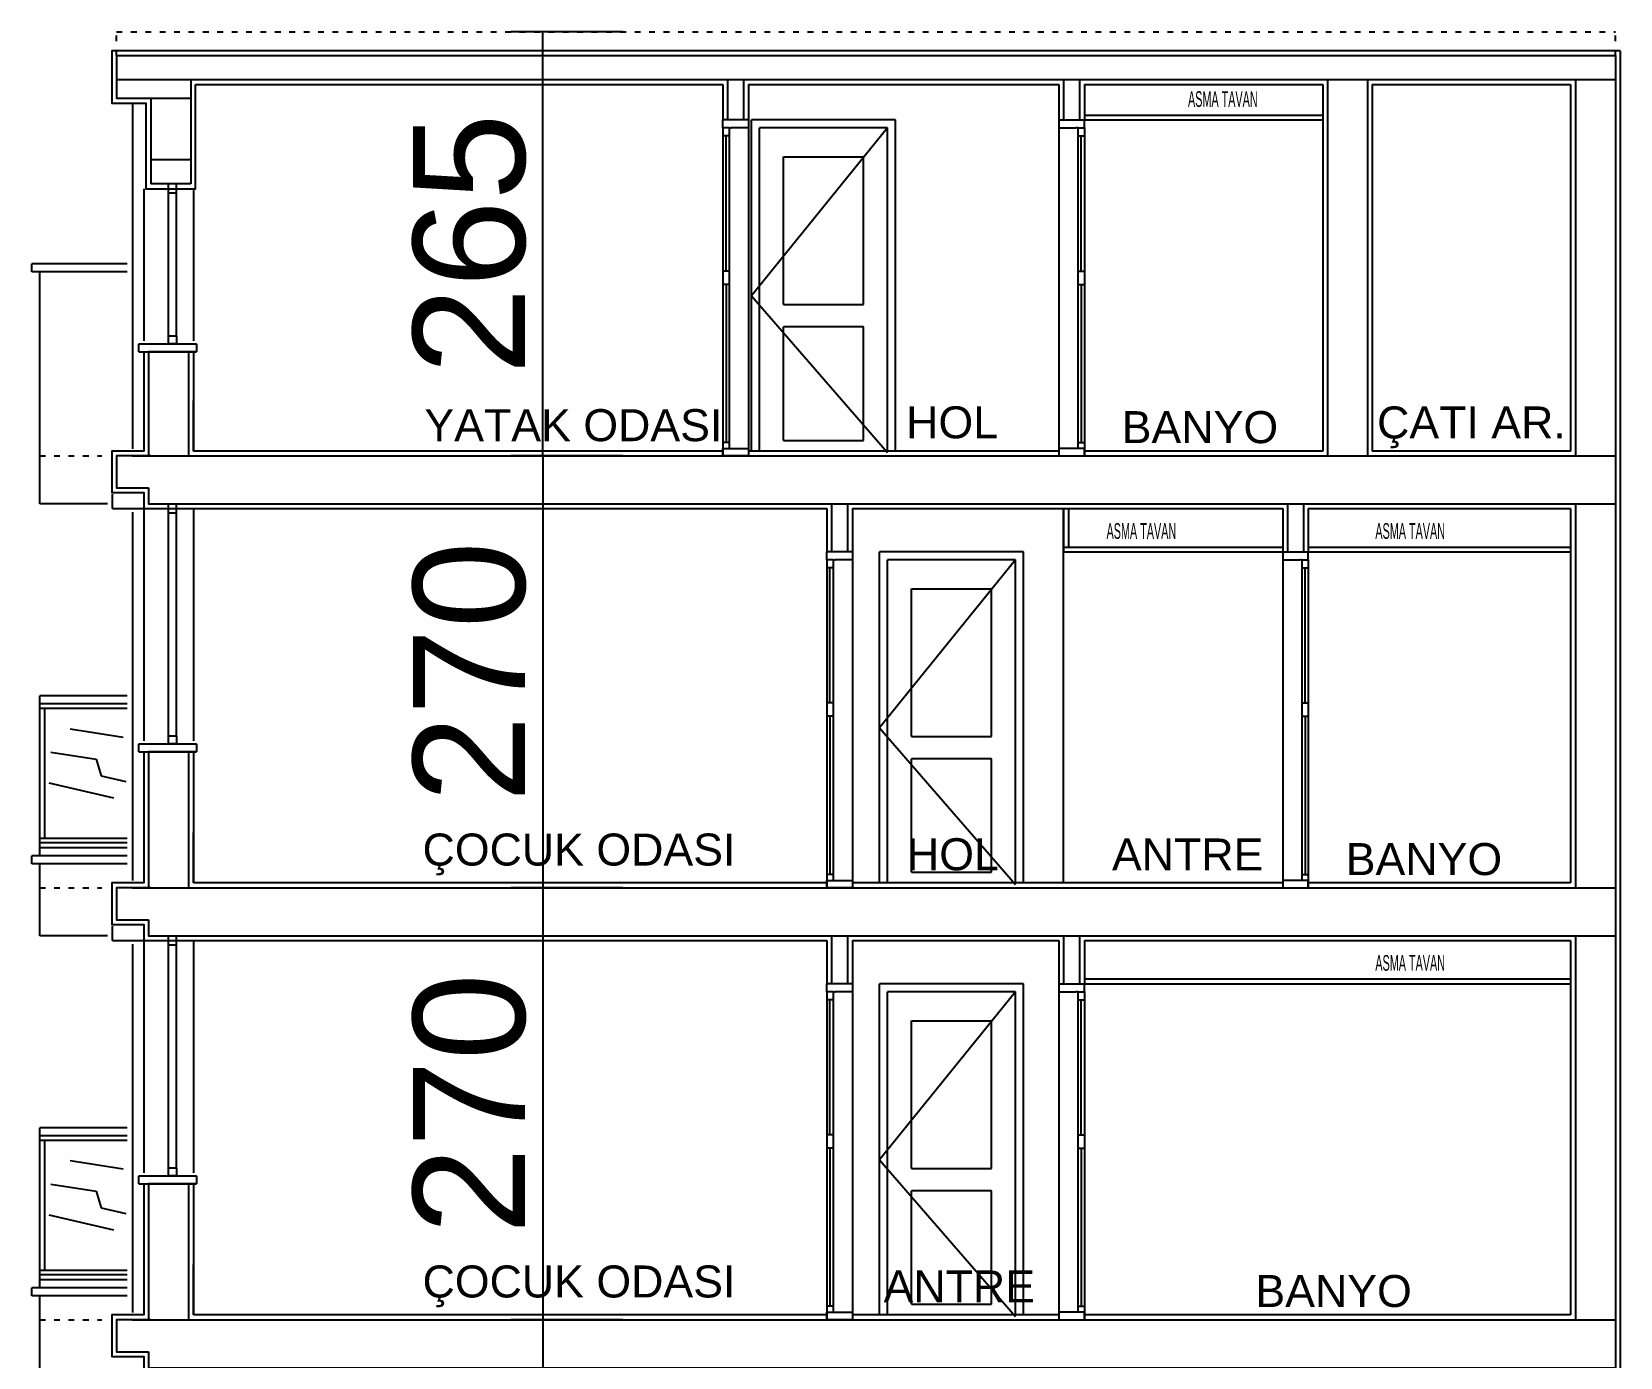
# Model space of a CAD drawing. Extents: x 41749 to 92598, y -24291 to 29432.
# Drawn here: x 44661.5 to 44909.7, y -23231.6 to -23024.4 of the extents above; entities that cross this region are included whole.
import ezdxf

# ---------------------------------------------------------------- set-up
doc = ezdxf.new("R2010")
doc.units = 0
doc.header["$MEASUREMENT"] = 0
doc.header["$PDMODE"] = 3
doc.linetypes.add('ACAD_ISO03W100', pattern=[30, 12, -18])
doc.layers.get('0').update_dxf_attribs({"linetype": 'CONTINUOUS'})
doc.layers.get('Defpoints').update_dxf_attribs({"linetype": 'CONTINUOUS'})
for name, color, linetype in [('ADAKENARI', 7, 'CONTINUOUS'), ('OLÇÜ', 3, 'CONTINUOUS'), ('SıVA', 7, 'CONTINUOUS')]:
    doc.layers.add(name, color=color, linetype=linetype)
doc.styles.add('ARIALNARROW', font='ARIALN.TTF')
doc.styles.add('mahal', font='arial.ttf', dxfattribs={"height": 70})
doc.styles.add('OLCU', font='isocpeur.ttf', dxfattribs={"width": 0.59})
doc.dimstyles.get("Standard").update_dxf_attribs({"dimtxt": 0.18, "dimasz": 0.18, "dimexe": 20, "dimexo": 0, "dimgap": 10, "dimtad": 1, "dimdec": 4, "dimrnd": 0.5, "dimdsep": 46, "dimtxsty": 'OLCU', "dimblk1": 'DOT', "dimblk2": 'DOT', "dimsah": 1, "dimcen": 0.09, "dimclrt": 4, "dimadec": 0, "dimazin": 0, "dimtfac": 1, "dimtdec": 4, "dimtix": 1, "dimtmove": 2, "dimatfit": 3, "dimfxl": 0, "dimtolj": 1, "dimtzin": 0, "dimarcsym": 0})

# ---------------------------------------------------------------- blocks, each defined once
blk = doc.blocks.new('KASA-2')
for p, q in [((-0.5, -0.5), (-0.5, 0.5)), ((-0.5, 0.5), (0.5, 0.5)), ((0.5, 0.5), (0.5, -0.5)), ((0.5, -0.5), (-0.5, -0.5))]:
    blk.add_line(p, q)
blk = doc.blocks.new('DOT')
at = {"color": 0, "linetype": 'ByBlock'}
blk.add_line((-0.5, 0), (-1, 0), dxfattribs=at)
at = {"color": 0, "linetype": 'ByBlock', "const_width": 0.5}
blk.add_lwpolyline([(-0.25, 0, 1), (0.25, 0, 1)], format="xyb", close=True, dxfattribs=at)
blk = doc.blocks.new('*D2905')
at = {"layer": 'Defpoints', "color": 0, "ltscale": 0.5, "transparency": 16777216}
for p in [(36126.43, -20001.44), (36412.69, -20001.44), (36412.69, -20266.44)]:
    blk.add_point(p, dxfattribs=at)
at = {"layer": 'OLÇÜ', "color": 0, "lineweight": -2, "ltscale": 0.5, "transparency": 16777216}
for p, q in [((36176.43, -20001.44), (36106.43, -20001.44)), ((36126.43, -20266.26), (36126.43, -20001.62)), ((36176.43, -20266.44), (36106.43, -20266.44))]:
    blk.add_line(p, q, dxfattribs=at)
at = {"layer": 'OLÇÜ', "color": 0, "lineweight": -2, "ltscale": 0.5, "transparency": 16777216, "xscale": 0.18, "yscale": 0.18, "zscale": 0.18}
for p, rotation in [((36126.43, -20001.44), 90), ((36126.43, -20266.44), 270)]:
    blk.add_blockref('DOT', p, dxfattribs=dict(at, rotation=rotation))
at = {"layer": 'OLÇÜ', "color": 4, "ltscale": 0.5, "transparency": 16777216, "insert": (36080.69, -20133.94), "char_height": 70, "attachment_point": 5, "rotation": 90, "style": 'mahal'}
blk.add_mtext('\\A1;265', dxfattribs=at)
blk = doc.blocks.new('*D2906')
at = {"layer": 'Defpoints', "color": 0, "ltscale": 0.5, "transparency": 16777216}
for p in [(36412.69, -20266.44), (36126.43, -20536.44), (36220.01, -20536.44)]:
    blk.add_point(p, dxfattribs=at)
at = {"layer": 'OLÇÜ', "color": 0, "lineweight": -2, "ltscale": 0.5, "transparency": 16777216}
for p, q in [((36176.43, -20266.44), (36106.43, -20266.44)), ((36126.43, -20266.62), (36126.43, -20536.26)), ((36176.43, -20536.44), (36106.43, -20536.44))]:
    blk.add_line(p, q, dxfattribs=at)
at = {"layer": 'OLÇÜ', "color": 0, "lineweight": -2, "ltscale": 0.5, "transparency": 16777216, "xscale": 0.18, "yscale": 0.18, "zscale": 0.18}
for p, rotation in [((36126.43, -20266.44), 90), ((36126.43, -20536.44), 270)]:
    blk.add_blockref('DOT', p, dxfattribs=dict(at, rotation=rotation))
at = {"layer": 'OLÇÜ', "color": 4, "ltscale": 0.5, "transparency": 16777216, "insert": (36080.69, -20401.44), "char_height": 70, "attachment_point": 5, "rotation": 90, "style": 'mahal'}
blk.add_mtext('\\A1;270', dxfattribs=at)
blk = doc.blocks.new('*D2907')
at = {"layer": 'Defpoints', "color": 0, "ltscale": 0.5, "transparency": 16777216}
for p in [(36220.01, -20536.44), (36126.43, -20806.44), (36226.11, -20806.44)]:
    blk.add_point(p, dxfattribs=at)
at = {"layer": 'OLÇÜ', "color": 0, "lineweight": -2, "ltscale": 0.5, "transparency": 16777216}
for p, q in [((36176.43, -20536.44), (36106.43, -20536.44)), ((36126.43, -20536.62), (36126.43, -20806.26)), ((36176.43, -20806.44), (36106.43, -20806.44))]:
    blk.add_line(p, q, dxfattribs=at)
at = {"layer": 'OLÇÜ', "color": 0, "lineweight": -2, "ltscale": 0.5, "transparency": 16777216, "xscale": 0.18, "yscale": 0.18, "zscale": 0.18}
for p, rotation in [((36126.43, -20536.44), 90), ((36126.43, -20806.44), 270)]:
    blk.add_blockref('DOT', p, dxfattribs=dict(at, rotation=rotation))
at = {"layer": 'OLÇÜ', "color": 4, "ltscale": 0.5, "transparency": 16777216, "insert": (36080.69, -20671.44), "char_height": 70, "attachment_point": 5, "rotation": 90, "style": 'mahal'}
blk.add_mtext('\\A1;270', dxfattribs=at)
blk = doc.blocks.new('*D2908')
at = {"layer": 'Defpoints', "color": 0, "ltscale": 0.5, "transparency": 16777216}
for p in [(36226.11, -20806.44), (36126.43, -21076.44), (36226.11, -21076.44)]:
    blk.add_point(p, dxfattribs=at)
at = {"layer": 'OLÇÜ', "color": 0, "lineweight": -2, "ltscale": 0.5, "transparency": 16777216}
for p, q in [((36176.43, -20806.44), (36106.43, -20806.44)), ((36126.43, -20806.62), (36126.43, -21076.26)), ((36176.43, -21076.44), (36106.43, -21076.44))]:
    blk.add_line(p, q, dxfattribs=at)
at = {"layer": 'OLÇÜ', "color": 0, "lineweight": -2, "ltscale": 0.5, "transparency": 16777216, "xscale": 0.18, "yscale": 0.18, "zscale": 0.18}
for p, rotation in [((36126.43, -20806.44), 90), ((36126.43, -21076.44), 270)]:
    blk.add_blockref('DOT', p, dxfattribs=dict(at, rotation=rotation))
at = {"layer": 'OLÇÜ', "color": 4, "ltscale": 0.5, "transparency": 16777216, "insert": (36080.69, -20941.44), "char_height": 70, "attachment_point": 5, "rotation": 90, "style": 'mahal'}
blk.add_mtext('\\A1;270', dxfattribs=at)
blk = doc.blocks.new('cv')
at = {"layer": 'SıVA', "linetype": 'ACAD_ISO03W100', "ltscale": 0.3}
for p, q in [((35859.92103, -20016.24948), (35859.92103, -20001.44009)), ((35859.92103, -20001.44009), (36796.92109, -20001.44009)), ((36796.92109, -20016.24948), (36796.92109, -20001.44009)), ((35811.92109, -20266.44009), (35850.79063, -20266.44009)), ((35811.92109, -20536.44009), (35850.79063, -20536.44009)), ((35811.92109, -20806.44009), (35850.79063, -20806.44009))]:
    blk.add_line(p, q, dxfattribs=at)
at = {"layer": 'SıVA', "ltscale": 0.6}
for p, q in [((35859.92103, -20016.24948), (35859.92103, -20031.24953)), ((35859.92103, -20016.24948), (35859.92103, -20031.24953)), ((35859.92103, -20016.24948), (36796.92109, -20016.24948)), ((35859.92103, -20016.24948), (35859.92103, -20031.24953)), ((35859.92103, -20016.24948), (35859.92103, -20031.24953)), ((35859.92103, -20016.24948), (36796.92109, -20016.24948)), ((35859.92103, -20016.24948), (35859.92103, -20031.24953)), ((35859.92103, -20016.24948), (35859.92103, -20031.24953)), ((36796.92109, -20016.24948), (36796.92109, -20031.24948))]:
    blk.add_line(p, q, dxfattribs=at)
at = {"layer": 'SıVA'}
for p, q in [((36762.40046, -20013.24948), (35907.92091, -20013.24948)), ((36799.9211, -20013.24948), (36799.92108, -20263.44009)), ((35906.29615, -20031.24948), (35906.29615, -20096.44009)), ((35909.29615, -20034.24948), (36238.92109, -20034.24948)), ((36238.92109, -20034.24948, 0.01336), (36238.92109, -20056.44009, 0.13359)), ((36241.92109, -20031.24948), (36241.92109, -20056.44009, 0.13359)), ((36251.92109, -20031.24948), (36251.92109, -20056.44009, 0.13359)), ((36254.92109, -20034.24948, 0.01336), (36254.92109, -20056.44009, 0.13359)), ((36254.92109, -20034.24948), (36448.92109, -20034.24948, -0.05344)), ((36448.92109, -20034.24948, -0.05344), (36448.92109, -20056.44009, 0.0668)), ((36451.92109, -20031.24948, -0.0668), (36451.92109, -20056.44009, 0.0668)), ((36461.92109, -20031.24948, -0.0668), (36461.92109, -20056.44009, 0.0668)), ((36464.92109, -20034.24948, -0.05344), (36613.92109, -20034.24948, -0.02725)), ((36464.92109, -20034.24948, -0.05344), (36464.92109, -20056.44009, 0.0668)), ((36613.92109, -20034.24948), (36613.92109, -20263.44009)), ((36616.92109, -20031.24948), (36616.92109, -20266.44009)), ((36641.92117, -20031.24948), (36641.92104, -20266.44009)), ((36641.92109, -20031.24948), (36641.92109, -20266.44009)), ((36644.9211, -20034.24948), (36644.92108, -20263.44009)), ((36644.9211, -20034.24948, -0.0218), (36768.92109, -20034.24948)), ((36768.92109, -20034.24948), (36768.92109, -20263.44009)), ((36771.92109, -20031.24948), (36771.92109, -20266.44009)), ((36796.92117, -20031.24948), (36796.92104, -20266.44009)), ((36796.92109, -20031.24948), (36796.92109, -20266.44009)), ((35869.92103, -20045.92056), (35869.92103, -20261.95656)), ((35881.29615, -20042.92056), (35881.29615, -20096.44009)), ((35881.29615, -20042.92056), (35906.29615, -20042.92056)), ((36251.92109, -20056.44009, 0.13359), (36241.92109, -20056.44009, 0.13359)), ((36256.91252, -20263.43843, -0.09244), (36256.9168, -20056.43843, -0.04622)), ((36346.92109, -20056.44009), (36256.9168, -20056.43843, -0.04622)), ((36346.9168, -20263.44009, -0.04622), (36346.92109, -20056.44009)), ((36451.92109, -20056.44009, 0.0668), (36461.92109, -20056.44009, 0.0668)), ((36464.92109, -20053.44007, -0.0668), (36613.92109, -20053.44007, -0.0406)), ((36464.92109, -20056.44007, -0.0668), (36613.92109, -20056.44007, -0.0406)), ((36261.91252, -20263.43854, -0.09244), (36261.9167, -20061.43854, -0.04622)), ((36341.92098, -20061.43999), (36261.9167, -20061.43854, -0.04622)), ((36341.9168, -20263.43999, -0.04622), (36341.92098, -20061.43999)), ((35906.29615, -20081.44009), (35881.29615, -20081.44009)), ((36276.91441, -20171.90219, -0.09244), (36276.91632, -20079.63032, -0.04622)), ((36276.91632, -20079.63032, -0.04622), (36326.92061, -20079.63115)), ((36326.9187, -20171.90302, -0.04622), (36326.92061, -20079.63115)), ((35906.29615, -20096.44009), (35881.29615, -20096.44009)), ((35892.42091, -20191.44009), (35892.42092, -20096.44009)), ((35897.42091, -20191.44009), (35897.42092, -20096.44009)), ((35876.92092, -20099.44009), (35876.92091, -20194.60372)), ((35892.42092, -20102.0235), (35897.42092, -20102.0235)), ((35892.42092, -20102.0235), (35897.42092, -20102.0235)), ((35897.42092, -20099.44009), (35907.92092, -20099.44009)), ((35907.92092, -20099.44009), (35907.92091, -20194.60372)), ((35907.92091, -20099.44009), (35907.92092, -20099.44009)), ((35866.57363, -20146.44009), (35806.92109, -20146.44009)), ((35806.92109, -20151.44009), (35806.92109, -20146.44009)), ((35866.57363, -20151.44009), (35806.92109, -20151.44009)), ((35811.92109, -20296.44009), (35811.92109, -20151.44009)), ((36276.91441, -20171.90219, -0.09244), (36326.9187, -20171.90302, -0.04622)), ((36276.91441, -20171.90219, -0.09244), (36326.9187, -20171.90302, -0.04622)), ((36276.91266, -20256.78886, -0.09244), (36276.91413, -20185.86594, -0.09244)), ((36326.91841, -20185.86677, -0.04622), (36276.91413, -20185.86594, -0.09244)), ((36326.91841, -20185.86677, -0.04622), (36276.91413, -20185.86594, -0.09244)), ((36326.91694, -20256.78969, -0.04622), (36326.91841, -20185.86677, -0.04622)), ((35873.82444, -20196.44009), (35909.92091, -20196.44009)), ((35873.82444, -20201.44009), (35873.82444, -20196.44009)), ((35909.92091, -20196.44009), (35909.92091, -20201.44009)), ((35873.82444, -20201.44009), (35909.92091, -20201.44009)), ((35876.92091, -20201.44009), (35876.92091, -20204.44009)), ((35876.92091, -20204.44009), (35876.92091, -20204.44009)), ((35879.92091, -20201.44009), (35879.92096, -20266.44009)), ((35879.92091, -20201.44009), (35904.92091, -20201.44009)), ((35909.92091, -20201.44009), (35879.92091, -20201.44009)), ((35879.92091, -20201.44009), (35879.92091, -20201.44009)), ((35879.92091, -20201.44011), (35879.92091, -20266.44009)), ((35904.92091, -20201.44009), (35904.92091, -20266.44009)), ((35907.92091, -20201.44009), (35907.92091, -20263.44009)), ((35907.92091, -20263.44009), (35907.92091, -20231.93238)), ((36276.91266, -20256.78886, -0.09244), (36326.91694, -20256.78969, -0.04622)), ((36238.92108, -20263.44009), (35907.92091, -20263.44009)), ((36238.92108, -20263.44009), (35907.92091, -20263.44009)), ((36238.92108, -20263.44009), (35907.92091, -20263.44009)), ((36448.92109, -20263.44009), (36254.92108, -20263.44009)), ((36448.92109, -20263.44009, -0.05344), (36254.92108, -20263.44009)), ((36448.92109, -20263.44009, -0.05344), (36254.92108, -20263.44009)), ((36613.92109, -20263.44009), (36464.92109, -20263.44009)), ((36613.92109, -20263.44009, -0.02725), (36464.92109, -20263.44009, -0.05344)), ((36762.40046, -20263.44009), (36644.92108, -20263.44009)), ((36768.92109, -20263.44009), (36644.92108, -20263.44009, -0.0218)), ((36796.92109, -20266.44009), (36796.92109, -20296.44009)), ((36799.9211, -20263.44009), (36799.92108, -20533.44009)), ((35854.2714, -20296.44009), (35811.92109, -20296.44009)), ((35857.42097, -20299.44009), (35857.42097, -20290.36223)), ((35857.42097, -20299.44009), (35857.42097, -20290.36223)), ((35892.42091, -20441.44009), (35892.42092, -20296.44009)), ((35897.42091, -20441.44009), (35897.42092, -20296.44009)), ((36306.92109, -20296.44009), (36306.92109, -20326.44009, 0.13359)), ((36316.92109, -20296.44009), (36316.92109, -20326.44009, 0.13359)), ((36591.92109, -20296.44009), (36591.92109, -20326.44009, 0.13359)), ((36601.92109, -20296.44009), (36601.92109, -20326.44009, 0.13359)), ((36771.92109, -20296.44009), (36771.92109, -20536.44009)), ((36796.92117, -20296.44009), (36796.92104, -20536.44009)), ((36796.92109, -20296.44009), (36796.92109, -20536.44009)), ((35857.42097, -20299.44009), (35876.92097, -20299.44008)), ((35857.42097, -20299.44009), (35876.92097, -20299.44008)), ((35869.92103, -20301.7018), (35869.92103, -20531.95656)), ((35876.92092, -20299.44009), (35876.92091, -20444.60372)), ((35892.42092, -20302.0235), (35897.42092, -20302.0235)), ((35892.42092, -20302.0235), (35897.42092, -20302.0235)), ((35897.42092, -20299.44009), (35907.92092, -20299.44009)), ((35907.92092, -20299.44009), (35907.92091, -20444.60372)), ((35907.92091, -20299.44009), (35907.92092, -20299.44009)), ((35907.92097, -20299.44009), (36303.92109, -20299.44009)), ((36303.92109, -20299.44009, 0.01336), (36303.92109, -20326.44009, 0.13359)), ((36319.92109, -20299.44009, 0.01336), (36319.92109, -20326.44009, 0.13359)), ((36319.92109, -20299.44009), (36588.92109, -20299.44009, 0.01336)), ((36451.92109, -20299.44009), (36451.92109, -20326.44007, -0.00418)), ((36454.92109, -20299.44009), (36454.92109, -20323.44007, -0.00371)), ((36588.92109, -20299.44009, 0.01336), (36588.92109, -20326.44009, 0.13359)), ((36604.92109, -20299.44009, 0.01336), (36768.92109, -20299.44009)), ((36604.92109, -20299.44009, 0.01336), (36604.92109, -20326.44009, 0.13359)), ((36768.92109, -20299.44009), (36768.92109, -20533.44009)), ((36316.92109, -20326.44009, 0.13359), (36306.92109, -20326.44009, 0.13359)), ((36336.9168, -20533.43843, -0.04622), (36336.92109, -20326.43843)), ((36426.92537, -20326.44009, 0.04622), (36336.92109, -20326.43843)), ((36426.92109, -20533.44009), (36426.92537, -20326.44009, 0.04622)), ((36451.92109, -20323.44007, -0.00418), (36588.92109, -20323.44006, -0.01534)), ((36451.92109, -20326.44007, -0.00418), (36588.92109, -20326.44006, -0.01534)), ((36591.92109, -20326.44009, 0.13359), (36601.92109, -20326.44009, 0.13359)), ((36604.92109, -20323.44007), (36768.92109, -20323.44007, -0.01336)), ((36604.92109, -20326.44007), (36768.92109, -20326.44007, -0.01336)), ((36341.9168, -20533.43854, -0.04622), (36341.92098, -20331.43854)), ((36421.92527, -20331.43999, 0.04622), (36341.92098, -20331.43854)), ((36421.92109, -20533.43999), (36421.92527, -20331.43999, 0.04622)), ((36356.9187, -20441.90219, -0.04622), (36356.92061, -20349.63032)), ((36356.92061, -20349.63032), (36406.92489, -20349.63115, 0.04622)), ((36406.92298, -20441.90302), (36406.92489, -20349.63115, 0.04622)), ((35866.57363, -20416.44009), (35811.92109, -20416.44009)), ((35811.92109, -20516.44009), (35811.92109, -20416.44009)), ((35866.57363, -20421.44009), (35811.92109, -20421.44009)), ((35866.57363, -20424.44009), (35811.92109, -20424.44009)), ((35814.92109, -20424.44009), (35814.92109, -20505.44009)), ((35830.9147, -20437.02816), (35864.03352, -20442.23431)), ((36356.9187, -20441.90219, -0.04622), (36406.92298, -20441.90302)), ((36356.9187, -20441.90219, -0.04622), (36406.92298, -20441.90302)), ((35818.78113, -20451.68434), (35847.12099, -20456.13924)), ((35873.82444, -20446.44009), (35909.92091, -20446.44009)), ((35873.82444, -20451.44009), (35873.82444, -20446.44009)), ((35873.82444, -20451.44009), (35909.92091, -20451.44009)), ((35876.92091, -20451.44009), (35876.92091, -20469.44009)), ((35879.92091, -20451.44009), (35879.92096, -20536.44009)), ((35879.92091, -20451.44009), (35904.92091, -20451.44009)), ((35909.92091, -20451.44009), (35879.92091, -20451.44009)), ((35879.92091, -20451.44009), (35879.92091, -20451.44009)), ((35879.92091, -20451.44011), (35879.92091, -20536.44009)), ((35904.92091, -20451.44009), (35904.92091, -20536.44009)), ((35907.92091, -20451.44009), (35907.92091, -20533.44009)), ((35909.92091, -20446.44009), (35909.92091, -20451.44009)), ((35847.12099, -20456.13924), (35850.25126, -20466.44781)), ((36356.91694, -20526.78886, -0.04622), (36356.91841, -20455.86594, -0.04622)), ((36406.92269, -20455.86677), (36356.91841, -20455.86594, -0.04622)), ((36406.92269, -20455.86677), (36356.91841, -20455.86594, -0.04622)), ((36406.92122, -20526.78969), (36406.92269, -20455.86677)), ((35817.61302, -20470.79248), (35858.00817, -20480.23846)), ((35850.25126, -20466.44781), (35865.63369, -20470.04483)), ((35876.92091, -20469.44009), (35876.92091, -20469.44009)), ((35811.92109, -20505.44009), (35866.57363, -20505.44009)), ((35907.92091, -20533.44009), (35907.92091, -20501.93238)), ((35866.57363, -20508.44009), (35811.92109, -20508.44009)), ((35866.57363, -20511.44009), (35811.92109, -20511.44009)), ((35866.57363, -20516.44009), (35806.92109, -20516.44009)), ((35806.92109, -20521.44009), (35806.92109, -20516.44009)), ((35866.57363, -20521.44009), (35806.92109, -20521.44009)), ((35811.92109, -20566.44009), (35811.92109, -20521.44009)), ((36303.92108, -20533.44009), (35907.92091, -20533.44009)), ((36303.92108, -20533.44009), (35907.92091, -20533.44009)), ((36588.92109, -20533.44009, 0.01336), (36319.92109, -20533.44009)), ((36588.92109, -20533.44009, 0.01336), (36319.92109, -20533.44009)), ((36356.91694, -20526.78886, -0.04622), (36406.92122, -20526.78969)), ((36768.92109, -20533.44009), (36604.92109, -20533.44009, 0.01336)), ((36799.9211, -20533.44009), (36799.92108, -20803.44009)), ((36796.92109, -20536.44009), (36796.92109, -20566.44009)), ((36796.92109, -20536.44009), (36796.92109, -20566.44009)), ((35857.42097, -20569.44009), (35857.42097, -20560.36223)), ((35857.42097, -20569.44009), (35857.42097, -20560.36223)), ((35857.42097, -20569.44009), (35857.42097, -20560.36223)), ((35857.42097, -20569.44009), (35857.42097, -20560.36223)), ((35854.2714, -20566.44009), (35811.92109, -20566.44009)), ((35857.42097, -20569.44009), (35876.92097, -20569.44008)), ((35857.42097, -20569.44009), (35876.92097, -20569.44008)), ((35857.42097, -20569.44009), (35876.92097, -20569.44008)), ((35857.42097, -20569.44009), (35876.92097, -20569.44008)), ((35869.92103, -20571.7018), (35869.92103, -20801.95656)), ((35876.92092, -20569.44009), (35876.92091, -20714.60372)), ((35892.42091, -20711.44009), (35892.42092, -20566.44009)), ((35892.42092, -20572.0235), (35897.42092, -20572.0235)), ((35892.42092, -20572.0235), (35897.42092, -20572.0235)), ((35897.42091, -20711.44009), (35897.42092, -20566.44009)), ((35897.42092, -20569.44009), (35907.92092, -20569.44009)), ((35907.92092, -20569.44009), (35907.92091, -20714.60372)), ((35907.92091, -20569.44009), (35907.92092, -20569.44009)), ((35907.92097, -20569.44009), (36303.92109, -20569.44009)), ((36303.92109, -20569.44009, 0.01336), (36303.92109, -20596.44009, 0.13359)), ((36306.92109, -20566.44009), (36306.92109, -20596.44009, 0.13359)), ((36316.92109, -20566.44009), (36316.92109, -20596.44009, 0.13359)), ((36319.92109, -20569.44009, 0.01336), (36319.92109, -20596.44009, 0.13359)), ((36319.92109, -20569.44009), (36448.92109, -20569.44009)), ((36448.92109, -20569.44009), (36448.92109, -20596.44009, 0.12023)), ((36451.92109, -20566.44009, -0.01336), (36451.92109, -20596.44009, 0.12023)), ((36461.92109, -20566.44009, -0.01336), (36461.92109, -20596.44009, 0.12023)), ((36464.92109, -20569.44009), (36768.92109, -20569.44009)), ((36464.92109, -20569.44009), (36464.92109, -20596.44009, 0.12023)), ((36768.92109, -20569.44009), (36768.92109, -20803.44009)), ((36771.92109, -20566.44009), (36771.92109, -20806.44009)), ((36796.92117, -20566.44009), (36796.92104, -20806.44009)), ((36796.92109, -20566.44009), (36796.92109, -20806.44009)), ((36464.92109, -20593.44007, -0.01336), (36768.92109, -20593.44007, -0.01336)), ((36316.92109, -20596.44009, 0.13359), (36306.92109, -20596.44009, 0.13359)), ((36336.9168, -20803.43843, -0.04622), (36336.92109, -20596.43843)), ((36426.92537, -20596.44009, 0.04622), (36336.92109, -20596.43843)), ((36341.9168, -20803.43854, -0.04622), (36341.92098, -20601.43854)), ((36421.92527, -20601.43999, 0.04622), (36341.92098, -20601.43854)), ((36421.92109, -20803.43999), (36421.92527, -20601.43999, 0.04622)), ((36426.92109, -20803.44009), (36426.92537, -20596.44009, 0.04622)), ((36451.92109, -20596.44009, 0.12023), (36461.92109, -20596.44009, 0.12023)), ((36464.92109, -20596.44007, -0.01336), (36768.92109, -20596.44007, -0.01336)), ((36356.9187, -20711.90219, -0.04622), (36356.92061, -20619.63032)), ((36356.92061, -20619.63032), (36406.92489, -20619.63115, 0.04622)), ((36406.92298, -20711.90302), (36406.92489, -20619.63115, 0.04622)), ((35866.57363, -20686.44009), (35811.92109, -20686.44009)), ((35811.92109, -20786.44009), (35811.92109, -20686.44009)), ((35866.57363, -20691.44009), (35811.92109, -20691.44009)), ((35866.57363, -20694.44009), (35811.92109, -20694.44009)), ((35814.92109, -20694.44009), (35814.92109, -20775.44009)), ((35830.9147, -20707.02816), (35864.03352, -20712.23431)), ((36356.9187, -20711.90219, -0.04622), (36406.92298, -20711.90302)), ((36356.9187, -20711.90219, -0.04622), (36406.92298, -20711.90302)), ((35818.78113, -20721.68434), (35847.12099, -20726.13924)), ((35873.82444, -20716.44009), (35909.92091, -20716.44009)), ((35873.82444, -20721.44009), (35873.82444, -20716.44009)), ((35873.82444, -20721.44009), (35909.92091, -20721.44009)), ((35876.92091, -20721.44009), (35876.92091, -20739.44009)), ((35879.92091, -20721.44009), (35879.92096, -20806.44009)), ((35879.92091, -20721.44009), (35904.92091, -20721.44009)), ((35909.92091, -20721.44009), (35879.92091, -20721.44009)), ((35879.92091, -20721.44009), (35879.92091, -20721.44009)), ((35879.92091, -20721.44011), (35879.92091, -20806.44009)), ((35904.92091, -20721.44009), (35904.92091, -20806.44009)), ((35907.92091, -20721.44009), (35907.92091, -20803.44009)), ((35909.92091, -20716.44009), (35909.92091, -20721.44009)), ((35847.12099, -20726.13924), (35850.25126, -20736.44781)), ((36356.91694, -20796.78886, -0.04622), (36356.91841, -20725.86594, -0.04622)), ((36406.92269, -20725.86677), (36356.91841, -20725.86594, -0.04622)), ((36406.92269, -20725.86677), (36356.91841, -20725.86594, -0.04622)), ((36406.92122, -20796.78969), (36406.92269, -20725.86677)), ((35817.61302, -20740.79248), (35858.00817, -20750.23846)), ((35850.25126, -20736.44781), (35865.63369, -20740.04483)), ((35876.92091, -20739.44009), (35876.92091, -20739.44009)), ((35907.92091, -20803.44009), (35907.92091, -20771.93238)), ((35811.92109, -20775.44009), (35866.57363, -20775.44009)), ((35866.57363, -20778.44009), (35811.92109, -20778.44009)), ((35866.57363, -20781.44009), (35811.92109, -20781.44009)), ((35866.57363, -20786.44009), (35806.92109, -20786.44009)), ((35806.92109, -20791.44009), (35806.92109, -20786.44009)), ((35866.57363, -20791.44009), (35806.92109, -20791.44009)), ((35811.92109, -20836.44009), (35811.92109, -20791.44009)), ((36356.91694, -20796.78886, -0.04622), (36406.92122, -20796.78969)), ((36303.92108, -20803.44009), (35907.92091, -20803.44009)), ((36303.92108, -20803.44009), (35907.92091, -20803.44009)), ((36448.92109, -20803.44009), (36319.92109, -20803.44009)), ((36448.92109, -20803.44009), (36319.92109, -20803.44009)), ((36768.92109, -20803.44009), (36464.92109, -20803.44009)), ((36796.92109, -20806.44009), (36796.92109, -20836.44009)), ((36796.92109, -20806.44009), (36796.92109, -20836.44009)), ((36799.9211, -20803.44009), (36799.92108, -21073.44009))]:
    blk.add_line(p, q, dxfattribs=at)
at = {"layer": 'SıVA', "ltscale": 10}
for p, q in [((36254.92111, -20056.44009, 0.00088), (36238.92111, -20056.44009, -0.00427)), ((36238.92111, -20061.44009, -0.00491), (36238.92111, -20056.44009, -0.00491)), ((36238.92111, -20061.44009, -0.00491), (36238.92111, -20056.44009, -0.00491)), ((36254.92111, -20056.44009, 0.00088), (36254.92111, -20061.44009, 0.00088)), ((36448.92106, -20056.44009, -0.06591), (36448.92106, -20061.44009, -0.06591)), ((36448.92106, -20056.44009, -0.06591), (36464.92106, -20056.44009, -0.07107)), ((36464.92106, -20061.44009, -0.07171), (36464.92106, -20056.44009, -0.07171)), ((36464.92106, -20061.44009, -0.07171), (36464.92106, -20056.44009, -0.07171)), ((36238.92111, -20061.44009, -0.00491), (36238.92108, -20266.44009)), ((36243.07079, -20061.44009, -0.00491), (36238.92111, -20061.44009, -0.00491)), ((36243.07079, -20061.44009, -0.00491), (36238.92111, -20061.44009, -0.00491)), ((36242.92111, -20066.44009, -0.00491), (36238.92111, -20066.44009, -0.00491)), ((36242.92111, -20066.44009, -0.00491), (36238.92111, -20066.44009, -0.00491)), ((36240.92109, -20150.89602), (36240.92111, -20066.44009, -0.00491)), ((36240.92109, -20150.89602), (36240.92111, -20066.44009, -0.00491)), ((36242.92111, -20061.44009, -0.00491), (36242.92108, -20261.82278)), ((36243.07079, -20061.44009, -0.00491), (36244.07079, -20061.44009, -0.00491)), ((36254.92111, -20061.44009, 0.00088), (36244.07079, -20061.44009, -0.00491)), ((36254.92111, -20060.52762, 0.00088), (36254.92108, -20266.44009, 0.0058)), ((36448.92106, -20060.52762, -0.06591), (36448.92109, -20266.44009, -0.061)), ((36448.92106, -20061.44009, -0.06591), (36459.77138, -20061.44009, -0.07171)), ((36460.77138, -20061.44009, -0.07171), (36459.77138, -20061.44009, -0.07171)), ((36460.77138, -20061.44009, -0.07171), (36464.92106, -20061.44009, -0.07171)), ((36460.77138, -20061.44009, -0.07171), (36464.92106, -20061.44009, -0.07171)), ((36460.92106, -20061.44009, -0.07171), (36460.92109, -20261.82278, -0.0668)), ((36460.92106, -20066.44009, -0.07171), (36464.92106, -20066.44009, -0.07171)), ((36460.92106, -20066.44009, -0.07171), (36464.92106, -20066.44009, -0.07171)), ((36462.92109, -20150.89602, -0.0668), (36462.92106, -20066.44009, -0.07171)), ((36462.92109, -20150.89602, -0.0668), (36462.92106, -20066.44009, -0.07171)), ((36464.92106, -20061.44009, -0.07171), (36464.92109, -20266.44009, -0.0668)), ((36242.92109, -20150.89602), (36238.92109, -20150.89602)), ((36460.92109, -20150.89602, -0.0668), (36464.92109, -20150.89602, -0.0668)), ((36242.92109, -20159.2696), (36238.92109, -20159.2696)), ((36240.92109, -20159.2696), (36240.92108, -20258.06651)), ((36460.92109, -20159.2696, -0.0668), (36464.92109, -20159.2696, -0.0668)), ((36462.92109, -20159.2696, -0.0668), (36462.92109, -20258.06651, -0.0668)), ((36242.92108, -20258.06651), (36238.92108, -20258.06651)), ((36242.92108, -20258.06651), (36238.92108, -20258.06651)), ((36460.92109, -20258.06651, -0.0668), (36464.92109, -20258.06651, -0.0668)), ((36460.92109, -20258.06651, -0.0668), (36464.92109, -20258.06651, -0.0668)), ((36451.92109, -20533.44009, 0.00656), (36451.92109, -20299.44009)), ((36319.92111, -20326.44009, 0.00088), (36303.92111, -20326.44009, -0.00427)), ((36303.92111, -20331.44009, -0.00491), (36303.92111, -20326.44009, -0.00491)), ((36303.92111, -20331.44009, -0.00491), (36303.92111, -20326.44009, -0.00491)), ((36319.92111, -20326.44009, 0.00088), (36319.92111, -20331.44009, 0.00088)), ((36588.92106, -20326.44009, 0.00088), (36588.92106, -20331.44009, 0.00088)), ((36588.92106, -20326.44009, 0.00088), (36604.92106, -20326.44009, -0.00427)), ((36604.92106, -20331.44009, -0.00491), (36604.92106, -20326.44009, -0.00491)), ((36604.92106, -20331.44009, -0.00491), (36604.92106, -20326.44009, -0.00491)), ((36303.92111, -20331.44009, -0.00491), (36303.92108, -20536.44009)), ((36308.07079, -20331.44009, -0.00491), (36303.92111, -20331.44009, -0.00491)), ((36308.07079, -20331.44009, -0.00491), (36303.92111, -20331.44009, -0.00491)), ((36307.92111, -20336.44009, -0.00491), (36303.92111, -20336.44009, -0.00491)), ((36307.92111, -20336.44009, -0.00491), (36303.92111, -20336.44009, -0.00491)), ((36305.92109, -20420.89602), (36305.92111, -20336.44009, -0.00491)), ((36305.92109, -20420.89602), (36305.92111, -20336.44009, -0.00491)), ((36307.92111, -20331.44009, -0.00491), (36307.92108, -20531.82278)), ((36308.07079, -20331.44009, -0.00491), (36309.07079, -20331.44009, -0.00491)), ((36319.92111, -20331.44009, 0.00088), (36309.07079, -20331.44009, -0.00491)), ((36319.92111, -20330.52762, 0.00088), (36319.92108, -20536.44009, 0.0058)), ((36588.92106, -20330.52762, 0.00088), (36588.92109, -20536.44009, 0.0058)), ((36588.92106, -20331.44009, 0.00088), (36599.77138, -20331.44009, -0.00491)), ((36600.77138, -20331.44009, -0.00491), (36599.77138, -20331.44009, -0.00491)), ((36600.77138, -20331.44009, -0.00491), (36604.92106, -20331.44009, -0.00491)), ((36600.77138, -20331.44009, -0.00491), (36604.92106, -20331.44009, -0.00491)), ((36600.92106, -20331.44009, -0.00491), (36600.92109, -20531.82278)), ((36600.92106, -20336.44009, -0.00491), (36604.92106, -20336.44009, -0.00491)), ((36600.92106, -20336.44009, -0.00491), (36604.92106, -20336.44009, -0.00491)), ((36602.92109, -20420.89602), (36602.92106, -20336.44009, -0.00491)), ((36602.92109, -20420.89602), (36602.92106, -20336.44009, -0.00491)), ((36604.92106, -20331.44009, -0.00491), (36604.92109, -20536.44009)), ((36307.92109, -20420.89602), (36303.92109, -20420.89602)), ((36600.92109, -20420.89602), (36604.92109, -20420.89602)), ((36307.92109, -20429.2696), (36303.92109, -20429.2696)), ((36305.92109, -20429.2696), (36305.92108, -20528.06651)), ((36600.92109, -20429.2696), (36604.92109, -20429.2696)), ((36602.92109, -20429.2696), (36602.92109, -20528.06651)), ((36307.92108, -20528.06651), (36303.92108, -20528.06651)), ((36307.92108, -20528.06651), (36303.92108, -20528.06651)), ((36600.92109, -20528.06651), (36604.92109, -20528.06651)), ((36600.92109, -20528.06651), (36604.92109, -20528.06651)), ((36303.92111, -20601.44009, -0.00491), (36303.92108, -20806.44009)), ((36319.92111, -20596.44009, 0.00088), (36303.92111, -20596.44009, -0.00427)), ((36303.92111, -20601.44009, -0.00491), (36303.92111, -20596.44009, -0.00491)), ((36303.92111, -20601.44009, -0.00491), (36303.92111, -20596.44009, -0.00491)), ((36308.07079, -20601.44009, -0.00491), (36303.92111, -20601.44009, -0.00491)), ((36308.07079, -20601.44009, -0.00491), (36303.92111, -20601.44009, -0.00491)), ((36307.92111, -20601.44009, -0.00491), (36307.92108, -20801.82278)), ((36308.07079, -20601.44009, -0.00491), (36309.07079, -20601.44009, -0.00491)), ((36319.92111, -20601.44009, 0.00088), (36309.07079, -20601.44009, -0.00491)), ((36319.92111, -20600.52762, 0.00088), (36319.92108, -20806.44009, 0.0058)), ((36319.92111, -20596.44009, 0.00088), (36319.92111, -20601.44009, 0.00088)), ((36448.92106, -20596.44009, -0.01248), (36448.92106, -20601.44009, -0.01248)), ((36448.92106, -20596.44009, -0.01248), (36464.92106, -20596.44009, -0.01763)), ((36448.92106, -20600.52762, -0.01248), (36448.92109, -20806.44009, -0.00756)), ((36448.92106, -20601.44009, -0.01248), (36459.77138, -20601.44009, -0.01827)), ((36460.77138, -20601.44009, -0.01827), (36459.77138, -20601.44009, -0.01827)), ((36460.77138, -20601.44009, -0.01827), (36464.92106, -20601.44009, -0.01827)), ((36460.77138, -20601.44009, -0.01827), (36464.92106, -20601.44009, -0.01827)), ((36460.92106, -20601.44009, -0.01827), (36460.92109, -20801.82278, -0.01336)), ((36464.92106, -20601.44009, -0.01827), (36464.92106, -20596.44009, -0.01827)), ((36464.92106, -20601.44009, -0.01827), (36464.92106, -20596.44009, -0.01827)), ((36464.92106, -20601.44009, -0.01827), (36464.92109, -20806.44009, -0.01336)), ((36307.92111, -20606.44009, -0.00491), (36303.92111, -20606.44009, -0.00491)), ((36307.92111, -20606.44009, -0.00491), (36303.92111, -20606.44009, -0.00491)), ((36305.92109, -20690.89602), (36305.92111, -20606.44009, -0.00491)), ((36305.92109, -20690.89602), (36305.92111, -20606.44009, -0.00491)), ((36460.92106, -20606.44009, -0.01827), (36464.92106, -20606.44009, -0.01827)), ((36460.92106, -20606.44009, -0.01827), (36464.92106, -20606.44009, -0.01827)), ((36462.92109, -20690.89602, -0.01336), (36462.92106, -20606.44009, -0.01827)), ((36462.92109, -20690.89602, -0.01336), (36462.92106, -20606.44009, -0.01827)), ((36307.92109, -20690.89602), (36303.92109, -20690.89602)), ((36460.92109, -20690.89602, -0.01336), (36464.92109, -20690.89602, -0.01336)), ((36307.92109, -20699.2696), (36303.92109, -20699.2696)), ((36305.92109, -20699.2696), (36305.92108, -20798.06651)), ((36460.92109, -20699.2696, -0.01336), (36464.92109, -20699.2696, -0.01336)), ((36462.92109, -20699.2696, -0.01336), (36462.92109, -20798.06651, -0.01336)), ((36307.92108, -20798.06651), (36303.92108, -20798.06651)), ((36307.92108, -20798.06651), (36303.92108, -20798.06651)), ((36460.92109, -20798.06651, -0.01336), (36464.92109, -20798.06651, -0.01336)), ((36460.92109, -20798.06651, -0.01336), (36464.92109, -20798.06651, -0.01336))]:
    blk.add_line(p, q, dxfattribs=at)
at = {"layer": 'SıVA'}
for points in [[(36799.9211, -20013.24948), (35856.92103, -20013.24948), (35856.92103, -20034.24953)], [(35856.92103, -20016.24948), (35856.92103, -20034.24953)], [(35856.92103, -20016.24948), (35856.92103, -20034.24953)], [(35856.92103, -20016.24948), (35856.92103, -20034.24953)], [(35856.92103, -20016.24948), (35856.92103, -20034.24953)], [(35856.92103, -20016.24948), (35856.92103, -20034.24953)], [(35856.92103, -20031.24948), (35856.92103, -20045.92056), (35878.29615, -20045.92056), (35878.29615, -20099.44009), (35909.29615, -20099.44009), (35909.29615, -20034.24948)], [(35859.92103, -20031.24948), (35859.92103, -20042.92056), (35881.29615, -20042.92056), (35881.29615, -20042.92056)], [(35909.29615, -20034.24948), (36238.92109, -20034.24948)], [(36254.92109, -20034.24948), (36448.92109, -20034.24948)], [(36341.92088, -20061.4416), (36256.91066, -20166.43664), (36341.9094, -20264.4416)], [(35876.92091, -20204.44009), (35876.92092, -20263.44009), (35856.92103, -20263.44009), (35856.92103, -20266.44009)], [(35856.92103, -20266.44009), (35856.92103, -20289.4401), (35876.92098, -20289.44005), (35876.92092, -20299.44009)], [(35856.92103, -20266.44009), (35856.92103, -20289.4401), (35876.92089, -20289.44001)], [(35856.92103, -20266.44009), (35856.92103, -20289.4401), (35876.92098, -20289.44005), (35876.92092, -20299.44009)], [(35856.92103, -20266.44009), (35856.92103, -20289.4401), (35876.92089, -20289.44001)], [(35856.92103, -20266.44009), (35856.92103, -20289.4401), (35876.92098, -20289.44005), (35876.92097, -20299.44009), (36303.92109, -20299.44009)], [(35856.92103, -20266.44009), (35856.92103, -20289.4401), (35876.92089, -20289.44001)], [(35881.29615, -20266.44009), (35859.92103, -20266.44009), (35859.92103, -20286.44009), (35879.92098, -20286.44004)], [(35881.29615, -20266.44009), (35859.92103, -20266.44009), (35859.92103, -20286.44009), (35879.92089, -20286.44)], [(35881.29615, -20266.44009), (35859.92103, -20266.44009), (35859.92103, -20286.44009), (35879.92098, -20286.44004)], [(35881.29615, -20266.44009), (35859.92103, -20266.44009), (35859.92103, -20286.44009), (35879.92089, -20286.44)], [(35881.29615, -20266.44009), (35859.92103, -20266.44009), (35859.92103, -20286.44009), (35879.92098, -20286.44004)], [(35881.29615, -20266.44009), (35859.92103, -20266.44009), (35859.92103, -20286.44009), (35879.92089, -20286.44)], [(35869.92103, -20266.44009), (36796.92109, -20266.44009)], [(35869.92103, -20266.44009), (36796.92109, -20266.44009)], [(35869.92103, -20266.44009), (36796.92109, -20266.44009)], [(35869.92103, -20266.44009), (36796.92109, -20266.44009)], [(35869.92103, -20266.44009), (36796.92109, -20266.44009)], [(35869.92103, -20266.44009), (36796.92109, -20266.44009)], [(35881.29615, -20266.44009), (36796.92109, -20266.44009)], [(35881.29615, -20266.44009), (36796.92109, -20266.44009)], [(35881.29615, -20266.44009), (36796.92109, -20266.44009)], [(35881.29615, -20266.44009), (36796.92109, -20266.44009)], [(35881.29615, -20266.44009), (36796.92109, -20266.44009)], [(35881.29615, -20266.44009), (36796.92109, -20266.44009)], [(35881.29615, -20266.44009), (36796.92109, -20266.44009)], [(35881.29615, -20266.44009), (36796.92109, -20266.44009)], [(35881.29615, -20266.44009), (36796.92109, -20266.44009)], [(35881.29615, -20266.44009), (36796.92109, -20266.44009)], [(35881.29615, -20266.44009), (36796.92109, -20266.44009)], [(35881.29615, -20266.44009), (36796.92109, -20266.44009)], [(35879.92098, -20286.44004), (35879.92098, -20296.44009), (36796.92109, -20296.44009)], [(35879.92098, -20286.44004), (35879.92098, -20296.44009), (36796.92109, -20296.44009)], [(36319.92109, -20299.44009), (36588.92109, -20299.44009)], [(35876.92091, -20469.44009), (35876.92092, -20533.44009), (35856.92103, -20533.44009), (35856.92103, -20536.44009)], [(35856.92103, -20536.44009), (35856.92103, -20559.4401), (35876.92098, -20559.44005), (35876.92097, -20569.44009)], [(35856.92103, -20536.44009), (35856.92103, -20559.4401), (35876.92089, -20559.44001)], [(35856.92103, -20536.44009), (35856.92103, -20559.4401), (35876.92098, -20559.44005), (35876.92097, -20569.44009)], [(35856.92103, -20536.44009), (35856.92103, -20559.4401), (35876.92089, -20559.44001)], [(35856.92103, -20536.44009), (35856.92103, -20559.4401), (35876.92089, -20559.44001)], [(35856.92103, -20536.44009), (35856.92103, -20559.4401), (35876.92098, -20559.44005), (35876.92092, -20569.44009)], [(35856.92103, -20536.44009), (35856.92103, -20559.4401), (35876.92089, -20559.44001)], [(35856.92103, -20536.44009), (35856.92103, -20559.4401), (35876.92098, -20559.44005), (35876.92092, -20569.44009)], [(35856.92103, -20536.44009), (35856.92103, -20559.4401), (35876.92089, -20559.44001)], [(35856.92103, -20536.44009), (35856.92103, -20559.4401), (35876.92098, -20559.44005), (35876.92097, -20569.44009), (36303.92109, -20569.44009)], [(35856.92103, -20536.44009), (35856.92103, -20559.4401), (35876.92089, -20559.44001)], [(35881.29615, -20536.44009), (35859.92103, -20536.44009), (35859.92103, -20556.44009), (35879.92098, -20556.44004)], [(35881.29615, -20536.44009), (35859.92103, -20536.44009), (35859.92103, -20556.44009), (35879.92089, -20556.44)], [(35881.29615, -20536.44009), (35859.92103, -20536.44009), (35859.92103, -20556.44009), (35879.92098, -20556.44004)], [(35881.29615, -20536.44009), (35859.92103, -20536.44009), (35859.92103, -20556.44009), (35879.92089, -20556.44)], [(35881.29615, -20536.44009), (35859.92103, -20536.44009), (35859.92103, -20556.44009), (35879.92098, -20556.44004)], [(35881.29615, -20536.44009), (35859.92103, -20536.44009), (35859.92103, -20556.44009), (35879.92089, -20556.44)], [(35881.29615, -20536.44009), (35859.92103, -20536.44009), (35859.92103, -20556.44009), (35879.92098, -20556.44004)], [(35881.29615, -20536.44009), (35859.92103, -20536.44009), (35859.92103, -20556.44009), (35879.92089, -20556.44)], [(35881.29615, -20536.44009), (35859.92103, -20536.44009), (35859.92103, -20556.44009), (35879.92098, -20556.44004)], [(35881.29615, -20536.44009), (35859.92103, -20536.44009), (35859.92103, -20556.44009), (35879.92089, -20556.44)], [(35881.29615, -20536.44009), (35859.92103, -20536.44009), (35859.92103, -20556.44009), (35879.92098, -20556.44004)], [(35881.29615, -20536.44009), (35859.92103, -20536.44009), (35859.92103, -20556.44009), (35879.92089, -20556.44)], [(35869.92103, -20536.44009), (36796.92109, -20536.44009)], [(35869.92103, -20536.44009), (36796.92109, -20536.44009)], [(35869.92103, -20536.44009), (36796.92109, -20536.44009)], [(35869.92103, -20536.44009), (36796.92109, -20536.44009)], [(35881.29615, -20536.44009), (36796.92109, -20536.44009)], [(35881.29615, -20536.44009), (36796.92109, -20536.44009)], [(35881.29615, -20536.44009), (36796.92109, -20536.44009)], [(35881.29615, -20536.44009), (36796.92109, -20536.44009)], [(35881.29615, -20536.44009), (36796.92109, -20536.44009)], [(35881.29615, -20536.44009), (36796.92109, -20536.44009)], [(35881.29615, -20536.44009), (36796.92109, -20536.44009)], [(35881.29615, -20536.44009), (36796.92109, -20536.44009)], [(35879.92098, -20556.44004), (35879.92098, -20566.44009), (36796.92109, -20566.44009)], [(35879.92098, -20556.44004), (35879.92098, -20566.44009), (36796.92109, -20566.44009)], [(35879.92098, -20556.44004), (35879.92098, -20566.44009), (36796.92109, -20566.44009)], [(35879.92098, -20556.44004), (35879.92098, -20566.44009), (36796.92109, -20566.44009)], [(36319.92109, -20569.44009), (36448.92109, -20569.44009)], [(35876.92091, -20739.44009), (35876.92092, -20803.44009), (35856.92103, -20803.44009), (35856.92103, -20806.44009)], [(35856.92103, -20806.44009), (35856.92103, -20829.4401), (35876.92098, -20829.44005), (35876.92097, -20839.44009)], [(35856.92103, -20806.44009), (35856.92103, -20829.4401), (35876.92089, -20829.44001)], [(35856.92103, -20806.44009), (35856.92103, -20829.4401), (35876.92098, -20829.44005), (35876.92097, -20839.44009)], [(35856.92103, -20806.44009), (35856.92103, -20829.4401), (35876.92089, -20829.44001)], [(35856.92103, -20806.44009), (35856.92103, -20829.4401), (35876.92089, -20829.44001)], [(35856.92103, -20806.44009), (35856.92103, -20829.4401), (35876.92098, -20829.44005), (35876.92092, -20839.44009)], [(35856.92103, -20806.44009), (35856.92103, -20829.4401), (35876.92089, -20829.44001)], [(35856.92103, -20806.44009), (35856.92103, -20829.4401), (35876.92098, -20829.44005), (35876.92092, -20839.44009)], [(35856.92103, -20806.44009), (35856.92103, -20829.4401), (35876.92089, -20829.44001)], [(35856.92103, -20806.44009), (35856.92103, -20829.4401), (35876.92098, -20829.44005), (35876.92097, -20839.44009), (36303.92109, -20839.44009)], [(35856.92103, -20806.44009), (35856.92103, -20829.4401), (35876.92089, -20829.44001)], [(35881.29615, -20806.44009), (35859.92103, -20806.44009), (35859.92103, -20826.44009), (35879.92098, -20826.44004)], [(35881.29615, -20806.44009), (35859.92103, -20806.44009), (35859.92103, -20826.44009), (35879.92089, -20826.44)], [(35881.29615, -20806.44009), (35859.92103, -20806.44009), (35859.92103, -20826.44009), (35879.92098, -20826.44004)], [(35881.29615, -20806.44009), (35859.92103, -20806.44009), (35859.92103, -20826.44009), (35879.92089, -20826.44)], [(35881.29615, -20806.44009), (35859.92103, -20806.44009), (35859.92103, -20826.44009), (35879.92098, -20826.44004)], [(35881.29615, -20806.44009), (35859.92103, -20806.44009), (35859.92103, -20826.44009), (35879.92089, -20826.44)], [(35881.29615, -20806.44009), (35859.92103, -20806.44009), (35859.92103, -20826.44009), (35879.92098, -20826.44004)], [(35881.29615, -20806.44009), (35859.92103, -20806.44009), (35859.92103, -20826.44009), (35879.92089, -20826.44)], [(35881.29615, -20806.44009), (35859.92103, -20806.44009), (35859.92103, -20826.44009), (35879.92098, -20826.44004)], [(35881.29615, -20806.44009), (35859.92103, -20806.44009), (35859.92103, -20826.44009), (35879.92089, -20826.44)], [(35881.29615, -20806.44009), (35859.92103, -20806.44009), (35859.92103, -20826.44009), (35879.92098, -20826.44004)], [(35881.29615, -20806.44009), (35859.92103, -20806.44009), (35859.92103, -20826.44009), (35879.92089, -20826.44)], [(35869.92103, -20806.44009), (36796.92109, -20806.44009)], [(35869.92103, -20806.44009), (36796.92109, -20806.44009)], [(35869.92103, -20806.44009), (36796.92109, -20806.44009)], [(35869.92103, -20806.44009), (36796.92109, -20806.44009)], [(35881.29615, -20806.44009), (36796.92109, -20806.44009)], [(35881.29615, -20806.44009), (36796.92109, -20806.44009)], [(35881.29615, -20806.44009), (36796.92109, -20806.44009)], [(35881.29615, -20806.44009), (36796.92109, -20806.44009)], [(35881.29615, -20806.44009), (36796.92109, -20806.44009)], [(35881.29615, -20806.44009), (36796.92109, -20806.44009)], [(35881.29615, -20806.44009), (36796.92109, -20806.44009)], [(35881.29615, -20806.44009), (36796.92109, -20806.44009)], [(35879.92098, -20826.44004), (35879.92098, -20836.44009), (36796.92109, -20836.44009)], [(35879.92098, -20826.44004), (35879.92098, -20836.44009), (36796.92109, -20836.44009)], [(35879.92098, -20826.44004), (35879.92098, -20836.44009), (36796.92109, -20836.44009)], [(35879.92098, -20826.44004), (35879.92098, -20836.44009), (36796.92109, -20836.44009)]]:
    blk.add_lwpolyline(points, dxfattribs=at)
at = {"layer": 'SıVA', "ltscale": 0.6}
for points in [[(35881.29615, -20016.24948), (36796.92109, -20016.24948)], [(35881.29615, -20016.24948), (36796.92109, -20016.24948)], [(35881.29615, -20016.24948), (36796.92109, -20016.24948)], [(35881.29615, -20016.24948), (36796.92109, -20016.24948)], [(35859.92103, -20031.24948), (35859.92103, -20031.24948), (36796.92109, -20031.24948)], [(35864.99157, -20031.24948), (35864.99157, -20031.24948), (36796.92109, -20031.24948)]]:
    blk.add_lwpolyline(points, dxfattribs=at)
at = {"layer": 'SıVA', "ltscale": 10}
for points in [[(36254.92108, -20261.82279), (36254.92108, -20266.44009), (36238.92108, -20266.44009), (36238.92108, -20261.82279), (36254.92108, -20261.82279)], [(36254.92108, -20261.82279), (36254.92108, -20266.44009), (36238.92108, -20266.44009), (36238.92108, -20261.82279), (36254.92108, -20261.82279)], [(36319.92108, -20531.82279), (36319.92108, -20536.44009), (36303.92108, -20536.44009), (36303.92108, -20531.82279), (36319.92108, -20531.82279)], [(36319.92108, -20531.82279), (36319.92108, -20536.44009), (36303.92108, -20536.44009), (36303.92108, -20531.82279), (36319.92108, -20531.82279)], [(36588.92109, -20531.82279), (36588.92109, -20536.44009), (36604.92109, -20536.44009), (36604.92109, -20531.82279), (36588.92109, -20531.82279)], [(36588.92109, -20531.82279), (36588.92109, -20536.44009), (36604.92109, -20536.44009), (36604.92109, -20531.82279), (36588.92109, -20531.82279)], [(36319.92108, -20801.82279), (36319.92108, -20806.44009), (36303.92108, -20806.44009), (36303.92108, -20801.82279), (36319.92108, -20801.82279)], [(36319.92108, -20801.82279), (36319.92108, -20806.44009), (36303.92108, -20806.44009), (36303.92108, -20801.82279), (36319.92108, -20801.82279)]]:
    blk.add_lwpolyline(points, dxfattribs=at)
for points, elevation in [([(36448.92109, -20261.82279), (36448.92109, -20266.44009), (36464.92109, -20266.44009), (36464.92109, -20261.82279), (36448.92109, -20261.82279)], -0.0668), ([(36448.92109, -20261.82279), (36448.92109, -20266.44009), (36464.92109, -20266.44009), (36464.92109, -20261.82279), (36448.92109, -20261.82279)], -0.0668), ([(36448.92109, -20801.82279), (36448.92109, -20806.44009), (36464.92109, -20806.44009), (36464.92109, -20801.82279), (36448.92109, -20801.82279)], -0.01336), ([(36448.92109, -20801.82279), (36448.92109, -20806.44009), (36464.92109, -20806.44009), (36464.92109, -20801.82279), (36448.92109, -20801.82279)], -0.01336)]:
    blk.add_lwpolyline(points, dxfattribs=dict(at, elevation=elevation))
at = {"layer": 'SıVA', "elevation": 0.04622}
for points in [[(36421.92516, -20331.4416), (36336.91494, -20436.43664), (36421.91368, -20534.4416)], [(36421.92516, -20601.4416), (36336.91494, -20706.43664), (36421.91368, -20804.4416)]]:
    blk.add_lwpolyline(points, dxfattribs=at)
at = {"layer": 'SıVA', "xscale": 5, "yscale": 5, "zscale": 5, "rotation": 270}
for p in [(35894.92091, -20193.94009), (35894.92091, -20443.94009), (35894.92091, -20713.94009)]:
    blk.add_blockref('KASA-2', p, dxfattribs=at)
at = {"layer": 'SıVA', "style": 'ARIALNARROW', "width": 0.6}
for p in [(36529.73124, -20048.32234, -0.01336), (36478.80656, -20318.32234, -0.01336), (36646.84262, -20318.32234, -0.01336), (36646.84262, -20588.32234, -0.01336)]:
    blk.add_text('ASMA TAVAN', height=9.828, dxfattribs=at).set_placement(p)
at = {"layer": 'SıVA', "char_height": 20, "width": 318.296, "attachment_point": 5, "style": 'mahal'}
for s, insert in [('YATAK {\\fArial|b0|i0|c186|p34;ODASI}', (36145.50194, -20247.41101)), ('HOL', (36382.25199, -20245.63019, -0.04622)), ('ÇATI AR.', (36706.90956, -20248.64445)), ('BANYO', (36537.16198, -20248.64445, -0.00668)), ('{\\fArial|b0|i0|c186|p34;ÇOCU}K{\\fArial|b0|i0|c186|p34; ODASI}', (36149.01733, -20515.63019)), ('HOL', (36382.76686, -20515.63019)), ('ANTRE', (36529.50869, -20515.63019)), ('BANYO', (36677.20197, -20518.64445)), ('{\\fArial|b0|i0|c186|p34;ÇOCU}K{\\fArial|b0|i0|c186|p34; ODASI}', (36149.01733, -20785.63019)), ('ANTRE', (36386.73697, -20785.63019)), ('BANYO', (36620.73134, -20788.64445))]:
    blk.add_mtext(s, dxfattribs=dict(at, insert=insert))
at = {"layer": 'OLÇÜ', "ltscale": 0.5}
for base, p1, p2, picture, middle in [((36126.42997, -20001.44009), (36412.68689, -20266.44009), (36412.68689, -20001.44009), '*D2905', (36080.68986, -20133.94009)), ((36126.42997, -20536.44009), (36412.68689, -20266.44009), (36220.01073, -20536.44009), '*D2906', (36080.68986, -20401.44009)), ((36126.42997, -20806.44009), (36220.01073, -20536.44009), (36226.10697, -20806.44009), '*D2907', (36080.68986, -20671.44009)), ((36126.42997, -21076.44009), (36226.10697, -20806.44009), (36226.10697, -21076.44009), '*D2908', (36080.68986, -20941.44009))]:
    dim = blk.add_linear_dim(base=base, p1=p1, p2=p2, angle=90, dimstyle='Standard', override={"dimscale": 1, "dimtxsty": 'mahal', "dimfxl": 50, "dimfxlon": 1}, dxfattribs=at)
    dim.commit()
    dim.dimension.update_dxf_attribs({"geometry": picture, "text_midpoint": middle})

msp = doc.modelspace()

# ---------------------------------------------------------------- block references
at = {"layer": 'ADAKENARI', "xscale": 0.25, "yscale": 0.25, "zscale": 0.25}
msp.add_blockref('cv', (35709.76185, -18024.07549), dxfattribs=at)

doc.saveas('drawing.dxf')
